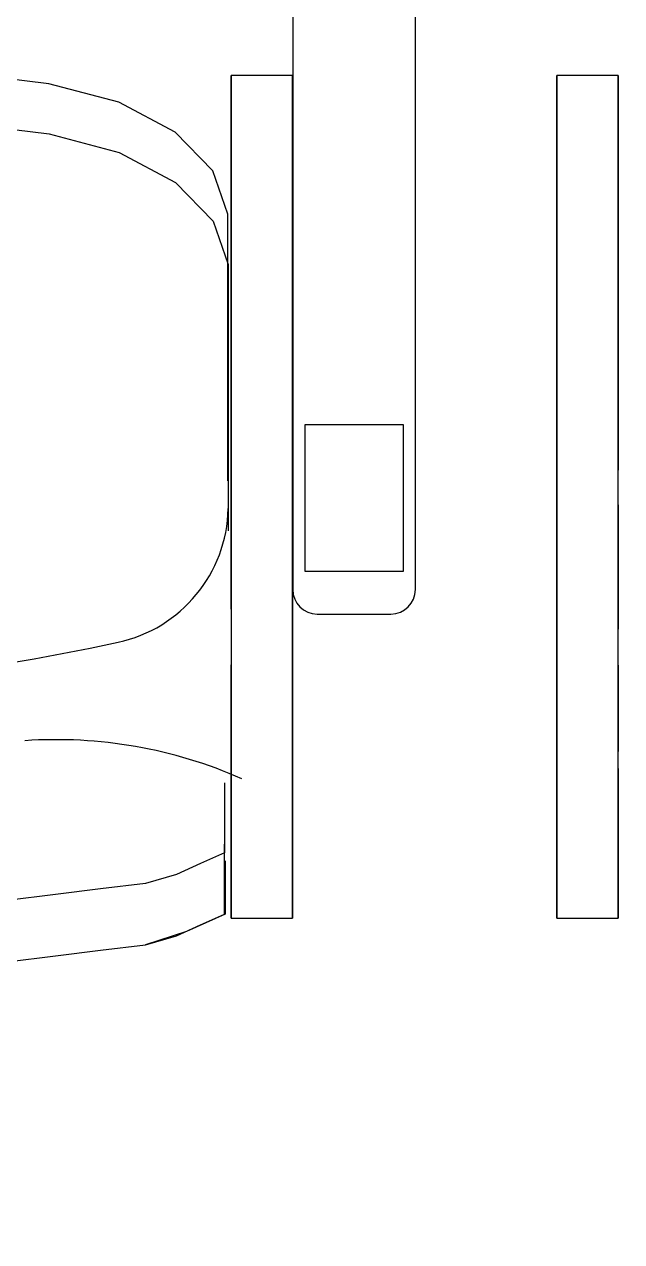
# Model space of a CAD drawing. Header units: millimetres. Extents: x 1210 to 64966, y 534 to 90439.
# Drawn here: x 11203 to 11685, y 45370 to 46353 of the extents above; entities that cross this region are included whole.
import ezdxf

# ---------------------------------------------------------------- set-up
doc = ezdxf.new("R2010")
doc.units = ezdxf.units.MM
doc.layers.add('ARREDI', color=8, linetype='Continuous')
doc.layers.add('RETINI', color=8, linetype='Continuous')

msp = doc.modelspace()

# ---------------------------------------------------------------- hatches: boundary and pattern name
at = {"layer": 'RETINI'}
h = msp.add_hatch(dxfattribs=at)
h.set_pattern_fill('ANSI31', color=256, scale=990, angle=270, style=0)
h.set_pattern_definition([(315, (-385059.34, 422084.75), (87.504464, 87.504464), [])])
h.paths.add_polyline_path([(19624.02, 32169.03, 1), (19624.02, 31670.07, 1)])
h.paths.add_polyline_path([(28336.02, 31670.07, 1), (28336.02, 32169.03, 1)])
h.paths.add_polyline_path([(18881.52, 15334.93), (18881.52, 13948.93), (20267.52, 13948.93), (20267.52, 15334.93)])
h.paths.add_polyline_path([(63481.02, 41322.43), (63481.02, 40431.43), (64372.02, 40431.43), (64372.02, 41322.43)])
h.paths.add_polyline_path([(63481.02, 32313.43), (63481.02, 31422.43), (64372.02, 31422.43), (64372.02, 32313.43)])
h.paths.add_polyline_path([(63481.02, 23700.43), (63481.02, 22809.43), (64372.02, 22809.43), (64372.02, 23700.43)])
h.paths.add_polyline_path([(63481.02, 15057.61), (63481.02, 14978.53), (63481.02, 14166.61), (64372.02, 14166.61), (64372.02, 15057.61)])
h.paths.add_polyline_path([(54967.02, 15057.61), (54967.02, 14166.61), (55858.02, 14166.61), (55858.02, 15057.61)])
h.paths.add_polyline_path([(42661.32, 15057.61), (42661.32, 14562.61), (42898.92, 14562.61), (42898.92, 14820.01), (45067.02, 14820.01), (45067.02, 15057.61)])
h.paths.add_polyline_path([(42661.32, 14562.61), (42661.32, 14067.61), (45067.02, 14067.61), (45067.02, 14166.61), (45067.02, 14562.61)])
h.paths.add_polyline_path([(45067.02, 15057.61), (45067.02, 14166.61), (45958.02, 14166.61), (45958.02, 15057.61)])
h.paths.add_polyline_path([(45958.02, 15097.33), (45958.02, 15057.61), (45958.02, 14166.61), (45958.02, 13513.33), (46453.02, 13513.33), (46453.02, 15097.33)])
h.paths.add_polyline_path([(30811.02, 2316.43), (30811.02, 534.43), (31405.02, 534.43), (31405.02, 2316.43)])
h.paths.add_polyline_path([(35315.52, 17156.53), (35315.52, 14948.83), (36454.02, 14948.83), (36454.02, 15186.43), (35553.12, 15186.43), (35553.12, 16879.33), (37206.42, 16879.33), (37206.42, 15186.43), (37444.02, 15186.43), (37444.02, 17156.53)])
h.paths.add_polyline_path([(36454.02, 15186.43), (36454.02, 14097.43), (37543.02, 14097.43), (37543.02, 15186.43)])
h.paths.add_polyline_path([(37543.02, 15107.11), (37543.02, 14820.01), (38215.7, 14820.01), (38215.7, 14562.61), (38453.3, 14562.61), (38453.3, 15107.11)])
h.paths.add_polyline_path([(37543.02, 14562.61), (37543.02, 14097.43), (37543.02, 14067.61), (38453.3, 14067.61), (38453.3, 14562.61)])
h.paths.add_polyline_path([(37048.02, 14097.43), (37048.02, 11325.43), (37543.02, 11325.43), (37543.02, 14097.43)])
h.paths.add_polyline_path([(36553.02, 14097.43), (36553.02, 11325.43), (36790.62, 11325.43), (36790.62, 14097.43)])
h.paths.add_polyline_path([(36553.02, 11325.43), (36553.02, 10731.43), (38335.02, 10731.43), (38335.02, 11325.43)])
h.paths.add_polyline_path([(36553.02, 6820.93), (36553.02, 6226.93), (38335.02, 6226.93), (38335.02, 6820.93)])
h.paths.add_polyline_path([(36454.02, 2316.43), (36454.02, 1227.43), (37543.02, 1227.43), (37543.02, 2316.43)])
h.paths.add_polyline_path([(36454.02, 1227.43), (36454.02, 534.43), (37147.02, 534.43), (37147.02, 1227.43)])
h.paths.add_polyline_path([(37543.02, 2316.43), (37543.02, 1722.43), (38335.02, 1722.43), (38335.02, 2316.43)])
h.paths.add_polyline_path([(36553.02, 23700.43), (36553.02, 22809.43), (37444.02, 22809.43), (37444.02, 23700.43)], flags=17)
h.paths.add_polyline_path([(35315.52, 25581.43), (35315.52, 20878.93), (37444.02, 20878.93), (37444.02, 22809.43), (37206.42, 22809.43), (37206.42, 21116.53), (35553.12, 21116.53), (35553.12, 23700.43), (35553.12, 25343.83), (37206.42, 25343.83), (37206.42, 23700.43), (37444.02, 23700.43), (37444.02, 25581.43)])
h.paths.add_polyline_path([(10417.02, 41421.43), (10417.02, 40431.43), (11407.02, 40431.43), (11407.02, 41421.43)])
h.paths.add_polyline_path([(10714.02, 41627.73), (10714.02, 41421.43), (11110.02, 41421.43), (11110.02, 41627.73)])
h.paths.add_polyline_path([(16802.52, 41422.04), (16802.52, 40431.43), (17000.52, 40431.43), (19030.02, 40431.43), (19030.02, 40703.03), (17763.98, 40703.03), (17763.98, 40626.63), (17000.52, 40626.63), (17000.52, 41260.23), (17763.98, 41260.23), (17763.98, 41183.83), (19030.02, 41183.83), (19030.02, 41422.04)])
h.paths.add_polyline_path([(13783.02, 41183.83), (13783.02, 40703.03), (14624.52, 40703.03), (14624.52, 41183.83)], flags=16)
h.paths.add_polyline_path([(2744.52, 40703.03), (2744.52, 40465.43), (4724.52, 40465.43), (4724.52, 40431.43), (4922.52, 40431.43), (4922.52, 41421.43), (2744.52, 41421.43), (2744.52, 41183.83), (3961.06, 41183.83), (3961.06, 41260.23), (4724.52, 41260.23), (4724.52, 40626.63), (3961.06, 40626.63), (3961.06, 40703.03)])
h.paths.add_polyline_path([(6902.52, 41422.04), (6902.52, 40431.43), (7100.52, 40431.43), (8140.02, 40431.43), (8140.02, 41422.04)])
h.paths.add_polyline_path([(7100.52, 41183.83), (7942.02, 41183.83), (7942.02, 40703.03), (7100.52, 40703.03)], flags=16)
h.paths.add_polyline_path([(7100.52, 41183.83), (7100.52, 40703.03), (7942.02, 40703.03), (7942.02, 41183.83)], flags=0)
h.paths.add_polyline_path([(13585.02, 41422.04), (13585.02, 40431.43), (13783.02, 40431.43), (14822.52, 40431.43), (14822.52, 41422.04)])
h.paths.add_polyline_path([(13783.02, 40703.03), (13783.02, 41183.83), (14624.52, 41183.83), (14624.52, 40703.03)], flags=0)
h.paths.add_polyline_path([(20168.52, 41421.44), (20168.52, 41248.19), (20555.84, 41248.19), (20555.84, 41421.44), (20506.34, 41421.44), (20506.34, 41392.88), (20481.59, 41392.88), (20481.59, 41421.44), (20432.09, 41421.44), (20432.09, 41392.88), (20407.34, 41392.88), (20407.34, 41421.44)])
h.paths.add_polyline_path([(20407.34, 43756.7), (20407.34, 43728.14), (20357.84, 43728.14), (20357.84, 41421.44), (20407.34, 41421.44), (20407.34, 41392.88), (20432.09, 41392.88), (20432.09, 41421.44), (20481.59, 41421.44), (20481.59, 41392.88), (20506.34, 41392.88), (20506.34, 41421.44), (20555.84, 41421.44), (20555.84, 43728.14), (20506.34, 43728.14), (20506.34, 43756.7), (20481.59, 43756.7), (20481.59, 43728.14), (20432.09, 43728.14), (20432.09, 43756.7)])
h.paths.add_polyline_path([(20432.09, 46208.09), (20432.09, 46236.65), (20407.34, 46236.65), (20407.34, 46208.09), (20357.84, 46208.09), (20357.84, 43901.39), (20407.34, 43901.39), (20407.34, 43872.83), (20432.09, 43872.83), (20432.09, 43901.39), (20481.59, 43901.39), (20481.59, 43872.83), (20506.34, 43872.83), (20506.34, 43901.39), (20555.84, 43901.39), (20555.84, 46208.09), (20506.34, 46208.09), (20506.34, 46236.65), (20481.59, 46236.65), (20481.59, 46208.09)])
h.paths.add_polyline_path([(20432.09, 43901.39), (20432.09, 43872.83), (20407.34, 43872.83), (20407.34, 43901.39), (20357.84, 43901.39), (20357.84, 43728.14), (20407.34, 43728.14), (20407.34, 43756.7), (20432.09, 43756.7), (20432.09, 43728.14), (20481.59, 43728.14), (20481.59, 43756.7), (20506.34, 43756.7), (20506.34, 43728.14), (20555.84, 43728.14), (20555.84, 43901.39), (20506.34, 43901.39), (20506.34, 43872.83), (20481.59, 43872.83), (20481.59, 43901.39)])
h.paths.add_polyline_path([(20357.84, 46381.34), (20357.84, 46208.09), (20407.34, 46208.09), (20407.34, 46236.65), (20432.09, 46236.65), (20432.09, 46208.09), (20481.59, 46208.09), (20481.59, 46236.65), (20506.34, 46236.65), (20506.34, 46208.09), (20555.84, 46208.09), (20555.84, 46381.34)])
h.paths.add_polyline_path([(20357.84, 46604.09), (20357.84, 46430.84), (20555.84, 46430.84), (20555.84, 46604.09)])
h.paths.add_polyline_path([(20357.84, 49192.94), (20357.84, 49019.69), (20555.84, 49019.69), (20555.84, 49192.94)])
h.paths.add_polyline_path([(19129.02, 41421.43), (19129.02, 40431.43), (20119.02, 40431.43), (20119.02, 41421.43)])
h.paths.add_polyline_path([(22304.12, 57162.43), (22304.12, 56658.26), (23426.84, 56658.26), (23426.84, 56816.66), (22462.52, 56816.66), (22462.52, 57162.43)])
h.paths.add_polyline_path([(20357.84, 57162.43), (20357.84, 49242.44), (24260.88, 49242.44), (24260.88, 49539.44), (23664.44, 49539.44), (23664.44, 51356.25), (23426.84, 51356.25), (23426.84, 49539.44), (20654.84, 49539.44), (20654.84, 51667.68), (20654.84, 53311.33), (20753.84, 53311.33), (20753.84, 53548.93), (20654.84, 53548.93), (20654.84, 57063.43), (20654.84, 57162.43)])
h.paths.add_polyline_path([(22495.02, 58053.43), (22495.02, 57162.43), (23386.02, 57162.43), (23386.02, 58053.43)])
h.paths.add_polyline_path([(23386.02, 58152.43), (23386.02, 58053.43), (23386.02, 57648.45), (23559.46, 57648.45), (23559.46, 57162.43), (24054.46, 57162.43), (24054.46, 58152.43)])
h.paths.add_polyline_path([(23426.84, 57162.43), (23426.84, 57112.93), (23426.84, 56816.66), (23426.84, 56658.26), (23426.84, 52754.9), (23664.44, 52754.9), (23664.44, 55709.62), (24054.46, 55709.62), (24054.46, 57162.43)])
h.paths.add_polyline_path([(22139.84, 53548.93), (22139.84, 53311.33), (23426.84, 53311.33), (23426.84, 53548.93)], flags=17)
h.paths.add_polyline_path([(12397.02, 58053.43), (12397.02, 57162.43), (13288.02, 57162.43), (13288.02, 58053.43)])
h.paths.add_polyline_path([(13288.02, 57400.03), (13288.02, 57162.43), (22495.02, 57162.43), (22495.02, 57400.03)])
h.paths.add_polyline_path([(13288.02, 58152.44), (13288.02, 58053.43), (13288.02, 57648.45), (22495.02, 57648.45), (22495.02, 58053.43), (22495.02, 58152.43)])
h.paths.add_polyline_path([(2596.02, 58152.43), (2596.02, 58053.43), (2596.02, 57648.45), (12397.02, 57648.45), (12397.02, 58053.43), (12397.02, 58152.44)])
h.paths.add_polyline_path([(1705.02, 57162.43), (1507.02, 57162.43), (1507.02, 55295.36), (2695.02, 55295.36), (2695.02, 57162.43), (12397.02, 57162.43), (12397.02, 57400.03), (2596.02, 57400.03), (2596.02, 57162.43), (2457.42, 57162.43), (2457.42, 55542.86), (2002.02, 55542.86), (2002.02, 57162.43)])
h.paths.add_polyline_path([(33493.92, 41708.53), (33493.92, 41421.43), (34087.92, 41421.43), (34087.92, 41708.53)], flags=17)
h.paths.add_polyline_path([(27742.02, 41708.53), (27742.02, 41421.43), (28092.45, 41421.43), (28092.45, 41627.73), (28488.45, 41627.73), (28488.45, 41421.43), (28831.02, 41421.43), (33493.92, 41421.43), (33493.92, 41708.53)], flags=17)
h.paths.add_polyline_path([(27841.02, 41421.43), (27841.02, 40431.43), (28831.02, 40431.43), (28831.02, 41421.43)], flags=17)
h.paths.add_polyline_path([(37910.04, 57063.43), (37910.04, 56063.53), (37206.42, 56063.53), (37206.42, 55092.89), (34375.02, 55092.89), (34375.02, 54855.29), (37444.02, 54855.29), (37444.02, 55825.93), (37493.52, 55825.93), (38147.64, 55825.93), (38147.64, 57063.43)])
h.paths.add_polyline_path([(36553.02, 50331.43), (36553.02, 49440.43), (37444.02, 49440.43), (37444.02, 50331.43)])
h.paths.add_polyline_path([(36553.02, 52736.69), (36553.02, 50331.43), (36681.72, 50331.43), (36681.72, 52736.69)], flags=17)
h.paths.add_polyline_path([(36040.87, 52974.29), (36040.87, 52736.69), (37206.42, 52736.69), (37206.42, 50331.43), (37444.02, 50331.43), (37444.02, 52974.29)])
h.paths.add_polyline_path([(36553.02, 46472.58), (36553.02, 44317.99), (36682.06, 44318.26), (36683.47, 46615.21)])
h.paths.add_polyline_path([(37315.32, 47306.15), (37315.32, 44317.99), (37493.52, 44317.99), (37493.52, 47501.01)])
h.paths.add_polyline_path([(37206.42, 47187.07), (37206.42, 44317.99), (37315.32, 44317.99), (37315.32, 47306.15)])
h.paths.add_polyline_path([(36553.02, 49440.43), (36553.02, 46472.58), (37444.02, 47446.88), (37444.02, 49440.43), (37206.42, 49440.43), (37206.42, 47480.46), (36681.72, 46906.71), (36681.72, 49440.43)])
h.paths.add_polyline_path([(36553.02, 44317.99), (36553.02, 41322.43), (36681.72, 41322.43), (36681.72, 43128.7), (36681.72, 43762.3), (36681.72, 44119.99), (37206.42, 44119.99), (37206.42, 43844.56), (37315.32, 43844.56), (37315.32, 44317.99), (37206.42, 44317.99)])
h.paths.add_polyline_path([(37315.32, 44317.99), (37315.32, 43844.56), (37343.51, 43844.56), (37343.51, 43046.43), (37206.42, 43046.43), (37206.42, 41322.43), (37444.02, 41322.43), (37444.02, 44317.99)])
h.paths.add_polyline_path([(36553.02, 41322.43), (36553.02, 41316.06), (36553.02, 40431.43), (36559.4, 40431.43), (37444.02, 40431.43), (37444.02, 41322.43)])
h.paths.add_polyline_path([(37206.42, 36562.42), (37206.42, 32313.43), (37315.32, 32313.43), (37315.32, 36562.42)], flags=16)
h.paths.add_polyline_path([(35553.12, 38194.03), (35553.12, 40431.43), (35266.02, 40431.43), (35266.02, 37956.43), (35424.42, 37956.43), (35424.42, 34194.43), (35315.52, 34194.43), (35315.52, 29343.43), (37444.02, 29343.43), (37444.02, 31422.43), (37206.42, 31422.43), (37206.42, 29581.03), (35553.12, 29581.03), (35553.12, 33956.83), (35662.02, 33956.83), (35662.02, 38194.03)])
h.paths.add_polyline_path([(36553.02, 32313.43), (36553.02, 31422.43), (37444.02, 31422.43), (37444.02, 32313.43)], flags=17)
h.paths.add_polyline_path([(37206.42, 40431.43), (37206.42, 37360.55), (37343.51, 37360.55), (37343.51, 36562.42), (37315.32, 36562.42), (37315.32, 32313.43), (37444.02, 32313.43), (37444.02, 40431.43)], flags=16)
h.paths.add_polyline_path([(28092.45, 53804.12), (28092.45, 53311.33), (30424.92, 53311.33), (30424.92, 53053.68), (30662.52, 53053.68), (30662.52, 53311.33), (34087.92, 53311.33), (34087.92, 53548.93), (30761.52, 53548.93), (30761.52, 53804.12), (30523.92, 53804.12), (30523.92, 53548.93), (28330.05, 53548.93), (28330.05, 53804.12)], flags=17)
h.paths.add_polyline_path([(30523.92, 57112.93), (30523.92, 55190.12), (30761.52, 55190.12), (30761.52, 57112.93)], flags=17)
h.paths.add_polyline_path([(27667.96, 57112.93), (27667.96, 55680.58), (28092.45, 55680.58), (28092.45, 55190.12), (28330.05, 55190.12), (28330.05, 56857.14), (28092.45, 56857.14), (28092.45, 57112.93)], flags=17)
h.paths.add_polyline_path([(28120.18, 57112.93), (28092.45, 57112.93), (28092.45, 56857.14), (28488.45, 56857.14), (28488.45, 57112.93)], flags=17)
h.paths.add_polyline_path([(27667.96, 58399.93), (27667.96, 58201.93), (33484.02, 58201.93), (38405.04, 58201.93), (38405.04, 58399.93)])
h.paths.add_polyline_path([(33484.02, 58152.43), (33484.02, 58053.43), (33484.02, 57657.43), (37910.04, 57657.43), (37910.04, 57063.43), (38147.64, 57063.43), (38197.14, 57063.43), (38405.04, 57063.43), (38405.04, 58152.43)])
h.paths.add_polyline_path([(33484.02, 57400.03), (33484.02, 57162.43), (34087.92, 57162.43), (34087.92, 57112.93), (34087.92, 55825.93), (34087.92, 49539.44), (30662.52, 49539.44), (30662.52, 51667.68), (30424.92, 51667.68), (30424.92, 49539.44), (28330.05, 49539.44), (28092.45, 49539.44), (27428.88, 49539.44), (27428.88, 49242.44), (34087.92, 49242.44), (34087.92, 40431.43), (36553.02, 40431.43), (36553.02, 40718.53), (34375.02, 40718.53), (34375.02, 52742.49), (34654.87, 52742.49), (34654.87, 52974.29), (34375.02, 52974.29), (34375.02, 57400.03)])
h.paths.add_polyline_path([(27667.96, 58152.43), (27667.96, 57162.43), (28162.96, 57162.43), (28162.96, 57657.43), (32593.02, 57657.43), (32593.02, 58053.43), (32593.02, 58152.43)])
h.paths.add_polyline_path([(28162.96, 57400.03), (28162.96, 57162.43), (32593.02, 57162.43), (32593.02, 57400.03)], flags=17)
h.paths.add_polyline_path([(32593.02, 58053.43), (32593.02, 57162.43), (33484.02, 57162.43), (33484.02, 58053.43)])
h.paths.add_polyline_path([(32818.39, 64323.63), (32818.39, 63927.63), (33214.39, 63927.63), (33214.39, 64323.63)], flags=16)
h.paths.add_polyline_path([(43015.39, 64323.63), (43015.39, 63927.63), (43411.39, 63927.63), (43411.39, 64323.63)], flags=16)
h.paths.add_polyline_path([(22736.65, 64323.63), (22736.65, 63927.63), (23132.65, 63927.63), (23132.65, 64323.63)])
h.paths.add_polyline_path([(22736.65, 64370.47), (22736.65, 64323.63), (23132.65, 64323.63), (23132.65, 63927.63), (22736.65, 63927.63), (22736.65, 63875.47), (63530.52, 63875.47), (63530.52, 64370.47)])
h.paths.add_polyline_path([(32818.39, 64323.63), (33214.39, 64323.63), (33214.39, 63927.63), (32818.39, 63927.63)], flags=0)
h.paths.add_polyline_path([(43015.39, 64323.63), (43411.39, 64323.63), (43411.39, 63927.63), (43015.39, 63927.63)], flags=0)
h.paths.add_polyline_path([(54148.18, 64323.63), (54544.18, 64323.63), (54544.18, 63927.63), (54148.18, 63927.63)], flags=16)
h.paths.add_polyline_path([(54193.65, 64266.78), (54193.65, 64286.58), (54510.45, 64286.58), (54510.45, 64266.78), (54387.69, 64266.78, 0.414214), (54357.99, 64237.08), (54357.99, 64019.28, 0.414214), (54387.69, 63989.58), (54510.45, 63989.58), (54510.45, 63969.78), (54193.65, 63969.78), (54193.65, 63989.58), (54316.41, 63989.58, 0.414214), (54346.11, 64019.28), (54346.11, 64237.08, 0.414214), (54316.41, 64266.78)], flags=0)
h.paths.add_polyline_path([(54274.02, 58152.43), (54274.02, 58053.43), (54274.02, 57657.43), (63481.02, 57657.43), (63481.02, 58053.43), (63481.02, 58152.43)])
h.paths.add_polyline_path([(54274.02, 57400.03), (54274.02, 57162.43), (63481.02, 57162.43), (63481.02, 57400.03)])
h.paths.add_polyline_path([(53383.02, 58053.43), (53383.02, 57162.43), (54274.02, 57162.43), (54274.02, 58053.43)])
h.paths.add_polyline_path([(43285.02, 58053.43), (43285.02, 57162.43), (44176.02, 57162.43), (44176.02, 58053.43)])
h.paths.add_polyline_path([(44176.02, 58152.43), (44176.02, 58053.43), (44176.02, 57657.43), (53383.02, 57657.43), (53383.02, 58053.43), (53383.02, 58152.43)])
h.paths.add_polyline_path([(44176.02, 57400.03), (44176.02, 57162.43), (53383.02, 57162.43), (53383.02, 57400.03)])
h.paths.add_polyline_path([(41532.01, 58152.43), (41532.01, 57112.93), (42027.01, 57112.93), (42027.01, 57301.03), (42027.01, 57657.43), (43285.02, 57657.43), (43285.02, 58053.43), (43285.02, 58152.43)])
h.paths.add_polyline_path([(42027.01, 57400.03), (42027.01, 57162.43), (43285.02, 57162.43), (43285.02, 57400.03)])
h.paths.add_polyline_path([(41789.41, 57112.93), (41789.41, 55825.93), (63431.52, 55825.93), (63431.52, 56063.53), (42027.01, 56063.53), (42027.01, 57112.93)])
h.paths.add_polyline_path([(63382.02, 49318.17), (63382.02, 48922.17), (64966.02, 48922.17), (64966.02, 48922.38), (64966.02, 49318.17)])
h.paths.add_polyline_path([(63481.02, 50331.43), (63481.02, 49440.43), (64372.02, 49440.43), (64372.02, 50331.43)])
h.paths.add_polyline_path([(63481.02, 58053.43), (63481.02, 57162.43), (64372.02, 57162.43), (64372.02, 58053.43)])
h.paths.add_polyline_path([(63481.02, 57162.43), (63481.02, 50331.43), (63718.62, 50331.43), (63718.62, 57162.43)])
h.paths.add_polyline_path([(63976.02, 57162.43), (63976.02, 50331.43), (64372.02, 50331.43), (64471.02, 50331.43), (64471.02, 57162.43), (64372.02, 57162.43)])
h.paths.add_polyline_path([(63580.02, 64313.38), (63580.02, 63521.38), (64372.02, 63521.38), (64372.02, 64313.38)])
h.paths.add_polyline_path([(63580.02, 63521.38), (63580.02, 58795.93), (63817.62, 58795.93), (63817.62, 63521.38)])
h.paths.add_polyline_path([(63976.02, 63521.38), (63976.02, 58795.93), (64471.02, 58795.93), (64471.02, 63521.38), (64372.02, 63521.38)])
h.paths.add_polyline_path([(63530.52, 58795.93), (63530.52, 58399.93), (64520.52, 58399.93), (64520.52, 58795.93)])
h.paths.add_polyline_path([(63580.02, 90389.62), (63580.02, 89597.62), (64372.02, 89597.62), (64372.02, 90389.62)])
h.paths.add_polyline_path([(63580.02, 89597.62), (63580.02, 81624.73), (63817.62, 81624.73), (63817.62, 89597.62)])
h.paths.add_polyline_path([(63976.02, 89597.62), (63976.02, 81624.73), (64372.02, 81624.73), (64471.02, 81624.73), (64471.02, 89597.62), (64372.02, 89597.62)])
h.paths.add_polyline_path([(63580.02, 81624.73), (63580.02, 80832.73), (64372.02, 80832.73), (64372.02, 81624.73)])
h.paths.add_polyline_path([(63580.02, 80832.73), (63580.02, 64313.38), (63817.62, 64313.38), (63817.62, 80832.73)])
h.paths.add_polyline_path([(63976.02, 80832.73), (63976.02, 64313.38), (64372.02, 64313.38), (64471.02, 64313.38), (64471.02, 80832.73), (64372.02, 80832.73)])
h.paths.add_polyline_path([(53267.52, 90389.62), (53267.52, 90092.62), (53267.52, 89597.62), (54059.52, 89597.62), (54059.52, 90389.62)])
h.paths.add_polyline_path([(32642.52, 81624.73), (32642.52, 80832.73), (33434.52, 80832.73), (33434.52, 81624.73)])
h.paths.add_polyline_path([(42955.02, 81624.73), (42955.02, 80832.73), (43747.02, 80832.73), (43747.02, 81624.73)])
h.paths.add_polyline_path([(42955.02, 90389.62), (42955.02, 89597.62), (43747.02, 89597.62), (43747.02, 90389.62)])
h.paths.add_polyline_path([(22330.02, 73704.7), (22330.02, 72912.7), (23122.02, 72912.7), (23122.02, 73704.7)])
h.paths.add_polyline_path([(22627.02, 81624.73), (22627.02, 81479.59), (22330.02, 81479.59), (22330.02, 80832.73), (23122.02, 80832.73), (23122.02, 80938.55), (23122.02, 81624.73)])
h.paths.add_polyline_path([(22330.02, 81624.73), (22330.02, 81479.59), (22627.02, 81479.59), (22627.02, 81624.73)])
h.paths.add_polyline_path([(12017.52, 73704.7), (12017.52, 72912.7), (12809.52, 72912.7), (12809.52, 73704.7)])
h.paths.add_polyline_path([(2259.42, 72859.83), (2259.42, 59340.43), (2497.02, 59340.43), (2497.02, 72859.83)])
h.paths.add_polyline_path([(1705.02, 73651.83), (1705.02, 72859.83), (2497.02, 72859.83), (2497.02, 73651.83)])
h.paths.add_polyline_path([(1705.02, 58053.43), (1705.02, 57162.43), (2596.02, 57162.43), (2596.02, 58053.43)])
h.paths.add_polyline_path([(1705.02, 59340.43), (1705.02, 58548.43), (2497.02, 58548.43), (2497.02, 59340.43)])
h.paths.add_polyline_path([(1705.02, 72859.83), (1606.02, 72859.83), (1606.02, 59340.43), (1705.02, 59340.43), (2101.02, 59340.43), (2101.02, 72859.83)])
h.paths.add_polyline_path([(1507.02, 46642.76), (1507.02, 45434.96), (2695.02, 45434.96), (2695.02, 46642.76)])
h.paths.add_polyline_path([(2002.02, 46395.26), (2457.42, 46395.26), (2457.42, 45682.46), (2002.02, 45682.46)], flags=0)
h.paths.add_polyline_path([(2002.02, 46395.26), (2002.02, 45682.46), (2457.42, 45682.46), (2457.42, 46395.26)], flags=16)
h.paths.add_polyline_path([(1507.02, 49929.56), (1507.02, 48721.76), (2695.02, 48721.76), (2695.02, 49929.56)])
h.paths.add_polyline_path([(2002.02, 49682.06), (2457.42, 49682.06), (2457.42, 48969.26), (2002.02, 48969.26)], flags=16)
h.paths.add_polyline_path([(2002.02, 49682.06), (2002.02, 48969.26), (2457.42, 48969.26), (2457.42, 49682.06)], flags=16)
h.paths.add_polyline_path([(1507.02, 53216.36), (1507.02, 52008.56), (2695.02, 52008.56), (2695.02, 53216.36)])
h.paths.add_polyline_path([(2002.02, 52968.86), (2457.42, 52968.86), (2457.42, 52256.06), (2002.02, 52256.06)], flags=0)
h.paths.add_polyline_path([(2002.02, 52968.86), (2002.02, 52256.06), (2457.42, 52256.06), (2457.42, 52968.86)], flags=16)
h.paths.add_polyline_path([(1606.02, 41421.43), (1606.02, 40332.43), (2695.02, 40332.43), (2695.02, 41421.43)])
h.paths.add_polyline_path([(1507.02, 43355.96), (1507.02, 41421.43), (1606.02, 41421.43), (1606.02, 41421.43), (2002.02, 41421.43), (2002.02, 43108.46), (2457.42, 43108.46), (2457.42, 41421.43), (2695.02, 41421.43), (2695.02, 43355.96)])
h.paths.add_polyline_path([(2457.42, 40332.43), (2457.42, 36309.09), (2516.82, 36309.09), (2516.82, 40332.43)], flags=16)
h.paths.add_polyline_path([(1883.22, 40332.43), (1883.22, 36309.09), (2002.02, 36309.09), (2002.02, 40332.43)], flags=17)
h.paths.add_polyline_path([(2516.82, 40332.43), (2516.82, 36309.09), (2564.55, 36309.09), (2564.55, 35455.68), (2457.42, 35455.68), (2457.42, 32412.34), (2695.02, 32412.34), (2695.02, 40332.43)])
h.paths.add_polyline_path([(1606.02, 32412.34), (1606.02, 31323.34), (2695.02, 31323.34), (2695.02, 32412.34)])
h.paths.add_polyline_path([(1606.02, 40332.43), (1507.02, 40332.43), (1507.02, 32412.34), (1606.02, 32412.34), (2002.02, 32412.34), (2002.02, 35455.68), (1835.5, 35455.68), (1835.5, 36309.09), (1883.22, 36309.09), (1883.22, 40332.43)])
h.paths.add_polyline_path([(1606.02, 31323.34), (1507.02, 31323.34), (1507.02, 23799.43), (1606.02, 23799.43), (1883.22, 23799.43), (1883.22, 27426.6), (1835.5, 27426.6), (1835.5, 28280.01), (2002.02, 28280.01), (2002.02, 31323.34)])
h.paths.add_polyline_path([(1883.22, 27426.6), (1883.22, 23799.43), (2002.02, 23799.43), (2002.02, 27426.6)])
h.paths.add_polyline_path([(2457.42, 27426.6), (2457.42, 23799.43), (2516.82, 23799.43), (2516.82, 27426.6)])
h.paths.add_polyline_path([(2457.42, 31323.34), (2457.42, 28280.01), (2564.55, 28280.01), (2564.55, 27426.6), (2516.82, 27426.6), (2516.82, 23799.43), (2695.02, 23799.43), (2695.02, 31323.34)])
h.paths.add_polyline_path([(1606.02, 22710.43), (1507.02, 22710.43), (1507.02, 15186.43), (1606.02, 15186.43), (2002.02, 15186.43), (2002.02, 22710.43)])
h.paths.add_polyline_path([(2457.42, 22710.43), (2457.42, 15186.43), (2695.02, 15186.43), (2695.02, 22710.43)])
h.paths.add_polyline_path([(1606.02, 15186.43), (1606.02, 14097.43), (2002.02, 14097.43), (2695.02, 14097.43), (2695.02, 15186.43)])
h.paths.add_polyline_path([(1606.02, 23799.43), (1606.02, 22710.43), (2695.02, 22710.43), (2695.02, 23799.43)])
h.paths.add_polyline_path([(1210.02, 5979.43), (1210.02, 5385.43), (2794.02, 5385.43), (2794.02, 5979.43)])
h.paths.add_polyline_path([(1210.02, 10719.67), (1210.02, 5979.43), (2794.02, 5979.43), (2794.02, 9467.06), (2695.02, 9490.06), (2794.02, 9490.06), (2794.02, 10719.67)])
h.paths.add_polyline_path([(1606.02, 11313.67), (1210.02, 11313.67), (1210.02, 10731.94), (1210.02, 10719.67), (2794.02, 10719.67), (2794.02, 11313.67)])
h.paths.add_polyline_path([(1507.02, 14097.43), (1507.02, 11313.67), (1606.02, 11313.67), (2002.02, 11313.67), (2002.02, 14097.43)])
h.paths.add_polyline_path([(2457.42, 14097.43), (2457.42, 11313.67), (2695.02, 11313.67), (2695.02, 14097.43)])
h.paths.add_polyline_path([(1606.02, 2316.43), (1606.02, 1227.43), (2695.02, 1227.43), (2695.02, 2316.43)])
h.paths.add_polyline_path([(1507.02, 5385.43), (1507.02, 2316.43), (1606.02, 2316.43), (2002.02, 2316.43), (2002.02, 5385.43)])
h.paths.add_polyline_path([(2457.42, 5385.43), (2457.42, 2316.43), (2695.02, 2316.43), (2695.02, 5385.43)])
h.paths.add_polyline_path([(2695.02, 1623.43), (2695.02, 1227.43), (2695.02, 1128.43), (7843.02, 1128.43), (7843.02, 1623.43)])
h.paths.add_polyline_path([(2695.02, 2316.43), (2695.02, 2078.83), (7843.02, 2078.83), (7843.02, 2316.43)])
h.paths.add_polyline_path([(25663.02, 534.43), (25663.02, 2316.43), (25069.02, 2316.43), (25069.02, 534.43), (25118.52, 534.43)])
h.paths.add_polyline_path([(19921.02, 534.43), (19921.02, 2316.43), (19327.02, 2316.43), (19327.02, 534.43), (19376.52, 534.43)])
h.paths.add_polyline_path([(14179.02, 534.43), (14179.02, 2316.43), (13585.02, 2316.43), (13585.02, 534.43), (13634.52, 534.43)])
h.paths.add_polyline_path([(8437.02, 534.43), (8437.02, 2316.43), (7843.02, 2316.43), (7843.02, 534.43)])
h.paths.add_polyline_path([(2457.42, 15195.42), (2002.02, 15195.42), (2002.02, 15186.43), (2457.42, 15186.43)])

# ---------------------------------------------------------------- linework, layer by layer
at = {"layer": 'ARREDI'}
for p, q in [((11419.77, 46430.83, -1423.89), (11419.77, 45896.23, -1423.89)), ((11518.77, 45896.23, -1423.89), (11518.77, 46430.83, -1423.89)), ((11439.57, 45876.43, -1423.89), (11498.97, 45876.43, -1423.89)), ((11365.16, 45677.25, -182), (11365.19, 45655.69, -88.51)), ((11365.19, 45655.69, -88.51), (11365.22, 45634.12, 4.98)), ((11365.22, 45634.12, 4.98), (11333.84, 45619.96, 60.79)), ((11333.84, 45619.96, 60.79), (11300.72, 45609.37, 102.79))]:
    msp.add_line(p, q, dxfattribs=at)
for points in [[(11370.14, 45630.77), (11419.64, 45630.77), (11419.64, 46311.25), (11370.14, 46311.25)], [(11633.09, 45630.77), (11682.59, 45630.77), (11682.59, 46311.25), (11633.09, 46311.25)]]:
    msp.add_lwpolyline(points, close=True, dxfattribs=at)
at = {"layer": 'ARREDI', "elevation": -1423.89}
msp.add_lwpolyline([(11508.87, 46029.65), (11508.87, 45910.85), (11429.67, 45910.85), (11429.67, 46029.65)], close=True, dxfattribs=at)
at = {"layer": 'ARREDI'}
for centre, radius, start, end in [((11254.71, 45964.06, -450.17), 113, 282.2247, 358.75359), ((11439.57, 45896.23, -1423.89), 19.8, 180, 270), ((11498.97, 45896.23, -1423.89), 19.8, 270, 0), ((10914.29, 47534.39, -450.17), 1719.8, 257.76902, 282.23098), ((11228.72, 45403.03, -244.91), 371.98, 66.21828, 93.92238)]:
    msp.add_arc(centre, radius, start, end, dxfattribs=at)
for points, invisible_edges in [([(11162.18, 46271.74, -9.22), (11223.09, 46264.15, -20.02), (11222.8, 46304.64, -48.49), (11161.89, 46312.23, -37.7)], 10), ([(11223.09, 46264.15, -20.02), (11279.5, 46249.25, -41.21), (11279.21, 46289.73, -69.69), (11222.8, 46304.64, -48.49)], 10), ([(11370.14, 46311.25, -517.4), (11370.14, 46310.78, -522.26), (11370.14, 46309.36, -526.93)], 12), ([(11370.14, 46309.36, -507.87), (11370.14, 46310.78, -512.54), (11370.14, 46311.25, -517.4)], 12), ([(11370.14, 46309.36, -526.93), (11370.14, 46307.06, -531.24), (11370.14, 46303.96, -535.01)], 12), ([(11370.14, 46303.96, -499.79), (11370.14, 46307.06, -503.56), (11370.14, 46309.36, -507.87)], 12), ([(11370.14, 46303.96, -535.01), (11370.14, 46300.18, -538.11), (11370.14, 46295.88, -540.41)], 12), ([(11370.14, 45880.3, -491.44), (11370.14, 46300.18, -496.69), (11370.14, 46303.96, -499.79)], 13), ([(11419.64, 46311.25, -517.4), (11419.64, 46310.78, -512.54), (11419.64, 46309.36, -507.87)], 12), ([(11419.64, 46152.72, -543.55), (11419.64, 46310.78, -522.26), (11419.64, 46311.25, -517.4)], 13), ([(11419.64, 46152.72, -543.55), (11419.64, 46309.36, -526.93), (11419.64, 46310.78, -522.26)], 13), ([(11419.64, 46309.36, -507.87), (11419.64, 46307.06, -503.56), (11419.64, 46303.96, -499.79)], 12), ([(11419.64, 46152.72, -543.55), (11419.64, 46160.45, -542.79), (11419.64, 46309.36, -526.93)], 14), ([(11419.64, 46160.45, -542.79), (11419.64, 46307.06, -531.24), (11419.64, 46309.36, -526.93)], 13), ([(11419.64, 46160.45, -542.79), (11419.64, 46303.96, -535.01), (11419.64, 46307.06, -531.24)], 13), ([(11419.64, 46303.96, -499.79), (11419.64, 46300.18, -496.69), (11419.64, 46295.88, -494.39)], 12), ([(11419.64, 46160.45, -542.79), (11419.64, 46300.18, -538.11), (11419.64, 46303.96, -535.01)], 13), ([(11682.59, 46311.25, -517.4), (11682.59, 46310.78, -522.26), (11682.59, 46309.36, -526.93)], 12), ([(11682.59, 46309.36, -507.87), (11682.59, 46310.78, -512.54), (11682.59, 46311.25, -517.4)], 12), ([(11682.59, 46309.36, -526.93), (11682.59, 46307.06, -531.24), (11682.59, 46303.96, -535.01)], 12), ([(11682.59, 46303.96, -499.79), (11682.59, 46307.06, -503.56), (11682.59, 46309.36, -507.87)], 12), ([(11682.59, 46303.96, -535.01), (11682.59, 46300.18, -538.11), (11682.59, 46295.88, -540.41)], 12), ([(11682.59, 45880.3, -491.44), (11682.59, 46300.18, -496.69), (11682.59, 46303.96, -499.79)], 13), ([(11370.14, 45880.3, -491.44), (11370.14, 46295.88, -494.39), (11370.14, 46300.18, -496.69)], 13), ([(11370.14, 46295.88, -540.41), (11370.14, 46291.2, -541.83), (11370.14, 46286.44, -542.31)], 12), ([(11370.14, 45880.3, -491.44), (11370.14, 46280.07, -493.29), (11370.14, 46295.88, -494.39)], 14), ([(11370.14, 46280.07, -493.29), (11370.14, 46291.2, -492.97), (11370.14, 46295.88, -494.39)], 13), ([(11419.64, 46160.45, -542.79), (11419.64, 46295.88, -540.41), (11419.64, 46300.18, -538.11)], 13), ([(11419.64, 46145.29, -545.81), (11419.64, 46152.72, -543.55), (11419.64, 46295.88, -494.39)], 14), ([(11419.64, 46295.88, -494.39), (11419.64, 46291.2, -492.97), (11419.64, 46286.34, -492.49)], 12), ([(11419.64, 46160.45, -542.79), (11419.64, 46291.2, -541.83), (11419.64, 46295.88, -540.41)], 13), ([(11682.59, 45880.3, -491.44), (11682.59, 46295.88, -494.39), (11682.59, 46300.18, -496.69)], 13), ([(11682.59, 46295.88, -540.41), (11682.59, 46291.2, -541.83), (11682.59, 46286.44, -542.31)], 12), ([(11682.59, 45880.3, -491.44), (11682.59, 46280.07, -493.29), (11682.59, 46295.88, -494.39)], 14), ([(11682.59, 46280.07, -493.29), (11682.59, 46291.2, -492.97), (11682.59, 46295.88, -494.39)], 13), ([(11279.5, 46249.25, -41.21), (11325.12, 46225.02, -75.65), (11324.83, 46265.51, -104.12), (11279.21, 46289.73, -69.69)], 10), ([(11370.14, 46280.07, -493.29), (11370.14, 46286.34, -492.49), (11370.14, 46291.2, -492.97)], 13), ([(11370.14, 45880.3, -491.44), (11370.14, 46286.44, -542.31), (11370.14, 46160.45, -542.79)], 13), ([(11370.14, 46280.07, -493.29), (11370.14, 46281.48, -492.97), (11370.14, 46286.34, -492.49)], 12), ([(11419.64, 46160.45, -542.79), (11419.64, 46286.44, -542.31), (11419.64, 46291.2, -541.83)], 12), ([(11419.64, 46286.34, -492.49), (11419.64, 46281.48, -492.97), (11419.64, 46280.07, -493.29)], 12), ([(11682.59, 46280.07, -493.29), (11682.59, 46286.34, -492.49), (11682.59, 46291.2, -492.97)], 13), ([(11682.59, 45880.3, -491.44), (11682.59, 46286.44, -542.31), (11682.59, 46160.45, -542.79)], 13), ([(11682.59, 46280.07, -493.29), (11682.59, 46281.48, -492.97), (11682.59, 46286.34, -492.49)], 12), ([(11419.64, 46145.29, -545.81), (11419.64, 46280.07, -493.29), (11419.64, 45880.3, -491.44)], 13), ([(11325.12, 46225.02, -75.65), (11355.46, 46193.87, -119.95), (11355.17, 46234.35, -148.42), (11324.83, 46265.51, -104.12)], 10), ([(11355.46, 46193.87, -119.95), (11367.54, 46158.83, -169.75), (11367.25, 46199.32, -198.23), (11355.17, 46234.35, -148.42)], 10), ([(11367.54, 46158.83, -169.75), (11367.68, 46122.97, -220.74), (11367.39, 46163.46, -249.21), (11367.25, 46199.32, -198.23)], 10), ([(11367.68, 46122.97, -220.74), (11367.68, 46087.11, -271.72), (11367.39, 46127.6, -300.2), (11367.39, 46163.46, -249.21)], 10), ([(11370.14, 45880.3, -491.44), (11370.14, 46160.45, -542.79), (11370.14, 46152.72, -543.55)], 13), ([(11682.59, 45880.3, -491.44), (11682.59, 46160.45, -542.79), (11682.59, 46152.72, -543.55)], 13), ([(11370.14, 45992.66, -554.39), (11370.14, 45986.66, -549.47), (11370.14, 46152.72, -543.55)], 14), ([(11370.14, 46152.72, -543.55), (11370.14, 45997.59, -560.39), (11370.14, 45992.66, -554.39)], 13), ([(11370.14, 46152.72, -543.55), (11370.14, 46145.29, -545.81), (11370.14, 45997.59, -560.39)], 14), ([(11682.59, 46152.72, -543.55), (11682.59, 45997.59, -560.39), (11682.59, 45992.66, -554.39)], 13), ([(11682.59, 46152.72, -543.55), (11682.59, 46145.29, -545.81), (11682.59, 45997.59, -560.39)], 14), ([(11370.14, 46145.29, -545.81), (11370.14, 46001.25, -567.24), (11370.14, 45997.59, -560.39)], 13), ([(11370.14, 46145.29, -545.81), (11370.14, 46138.45, -549.47), (11370.14, 46001.25, -567.24)], 14), ([(11370.14, 46138.45, -549.47), (11370.14, 46003.5, -574.67), (11370.14, 46001.25, -567.24)], 13), ([(11370.14, 46138.45, -549.47), (11370.14, 46132.45, -554.39), (11370.14, 46003.5, -574.67)], 14), ([(11419.64, 46138.45, -549.47), (11419.64, 46145.29, -545.81), (11419.64, 45880.3, -491.44)], 14), ([(11419.64, 46132.45, -554.39), (11419.64, 46138.45, -549.47), (11419.64, 45880.3, -491.44)], 14), ([(11682.59, 46145.29, -545.81), (11682.59, 46001.25, -567.24), (11682.59, 45997.59, -560.39)], 13), ([(11682.59, 46145.29, -545.81), (11682.59, 46138.45, -549.47), (11682.59, 46001.25, -567.24)], 14), ([(11682.59, 46138.45, -549.47), (11682.59, 46003.5, -574.67), (11682.59, 46001.25, -567.24)], 13), ([(11682.59, 46138.45, -549.47), (11682.59, 46132.45, -554.39), (11682.59, 46003.5, -574.67)], 14), ([(11367.68, 46087.11, -271.72), (11367.68, 46051.25, -322.71), (11367.39, 46091.74, -351.19), (11367.39, 46127.6, -300.2)], 10), ([(11370.14, 46132.45, -554.39), (11370.14, 46127.52, -560.39), (11370.14, 46021.54, -653.02)], 14), ([(11370.14, 46127.52, -560.39), (11370.14, 46123.86, -567.24), (11370.14, 46021.54, -653.02)], 14), ([(11419.64, 46127.52, -560.39), (11419.64, 46132.45, -554.39), (11419.64, 45880.3, -491.44)], 14), ([(11419.64, 46123.86, -567.24), (11419.64, 46127.52, -560.39), (11419.64, 45880.3, -491.44)], 14), ([(11682.59, 46132.45, -554.39), (11682.59, 46127.52, -560.39), (11682.59, 46021.54, -653.02)], 14), ([(11682.59, 46127.52, -560.39), (11682.59, 46123.86, -567.24), (11682.59, 46021.54, -653.02)], 14), ([(11370.14, 46123.86, -567.24), (11370.14, 46121.61, -574.67), (11370.14, 46021.54, -653.02)], 14), ([(11370.14, 46121.61, -574.67), (11370.14, 46103.35, -653.02), (11370.14, 46021.54, -653.02)], 13), ([(11370.14, 46121.61, -574.67), (11370.14, 46103.35, -732.4), (11370.14, 46103.35, -653.02)], 13), ([(11370.14, 46121.61, -574.67), (11370.14, 46120.85, -582.39), (11370.14, 46103.35, -732.4)], 14), ([(11370.14, 46120.85, -582.39), (11370.14, 46120.85, -731.72), (11370.14, 46103.35, -732.4)], 12), ([(11419.64, 45972.39, -543.55), (11419.64, 46121.61, -574.67), (11419.64, 46123.86, -567.24)], 13), ([(11419.64, 45972.39, -543.55), (11419.64, 45979.82, -545.81), (11419.64, 46121.61, -574.67)], 14), ([(11419.64, 45979.82, -545.81), (11419.64, 45986.66, -549.47), (11419.64, 46121.61, -574.67)], 14), ([(11419.64, 45986.66, -549.47), (11419.64, 46120.85, -582.39), (11419.64, 46121.61, -574.67)], 13), ([(11419.64, 45986.66, -549.47), (11419.64, 45992.66, -554.39), (11419.64, 46120.85, -582.39)], 14), ([(11419.64, 46103.35, -653.02), (11419.64, 46120.85, -731.72), (11419.64, 46120.85, -582.39)], 13), ([(11419.64, 46103.35, -653.02), (11419.64, 46103.35, -732.4), (11419.64, 46120.85, -731.72)], 12), ([(11682.59, 46123.86, -567.24), (11682.59, 46121.61, -574.67), (11682.59, 46021.54, -653.02)], 14), ([(11682.59, 46121.61, -574.67), (11682.59, 46103.35, -653.02), (11682.59, 46021.54, -653.02)], 13), ([(11682.59, 46121.61, -574.67), (11682.59, 46103.35, -732.4), (11682.59, 46103.35, -653.02)], 13), ([(11682.59, 46121.61, -574.67), (11682.59, 46120.85, -582.39), (11682.59, 46103.35, -732.4)], 14), ([(11682.59, 46120.85, -582.39), (11682.59, 46120.85, -731.72), (11682.59, 46103.35, -732.4)], 12), ([(11419.64, 45992.66, -554.39), (11419.64, 45997.59, -560.39), (11419.64, 46103.35, -653.02)], 14), ([(11419.64, 45997.59, -560.39), (11419.64, 46001.25, -567.24), (11419.64, 46103.35, -653.02)], 14), ([(11419.64, 46001.25, -567.24), (11419.64, 46003.5, -574.67), (11419.64, 46103.35, -653.02)], 14), ([(11419.64, 46003.5, -574.67), (11419.64, 46021.54, -653.02), (11419.64, 46103.35, -653.02)], 13), ([(11367.68, 46051.25, -322.71), (11367.68, 46015.39, -373.69), (11367.39, 46055.88, -402.17), (11367.39, 46091.74, -351.19)], 10), ([(11367.68, 46015.39, -373.69), (11367.68, 45979.53, -424.68), (11367.39, 46020.02, -453.16), (11367.39, 46055.88, -402.17)], 10), ([(11367.68, 45979.53, -424.68), (11367.68, 45943.67, -475.67), (11367.39, 45984.16, -504.14), (11367.39, 46020.02, -453.16)], 10), ([(11370.14, 46021.54, -653.02), (11370.14, 46004.26, -582.39), (11370.14, 46003.5, -574.67)], 13), ([(11370.14, 46021.54, -653.02), (11370.14, 46004.26, -731.72), (11370.14, 46004.26, -582.39)], 13), ([(11370.14, 46021.54, -653.02), (11370.14, 46021.54, -731.72), (11370.14, 46004.26, -731.72)], 12), ([(11419.64, 46003.5, -574.67), (11419.64, 46021.54, -731.72), (11419.64, 46021.54, -653.02)], 13), ([(11419.64, 46003.5, -574.67), (11419.64, 46004.26, -582.39), (11419.64, 46021.54, -731.72)], 14), ([(11419.64, 46004.26, -582.39), (11419.64, 46004.26, -731.72), (11419.64, 46021.54, -731.72)], 12), ([(11682.59, 46021.54, -653.02), (11682.59, 46004.26, -582.39), (11682.59, 46003.5, -574.67)], 13), ([(11682.59, 46021.54, -653.02), (11682.59, 46004.26, -731.72), (11682.59, 46004.26, -582.39)], 13), ([(11682.59, 46021.54, -653.02), (11682.59, 46021.54, -731.72), (11682.59, 46004.26, -731.72)], 12), ([(11370.14, 45986.66, -549.47), (11370.14, 45979.82, -545.81), (11370.14, 45880.3, -491.44)], 14), ([(11370.14, 45979.82, -545.81), (11370.14, 45765.43, -475.77), (11370.14, 45751.67, -450.32)], 13), ([(11370.14, 45979.82, -545.81), (11370.14, 45972.39, -543.55), (11370.14, 45765.43, -475.77)], 14), ([(11370.14, 45972.39, -543.55), (11370.14, 45784.74, -499.29), (11370.14, 45765.43, -475.77)], 13), ([(11370.14, 45972.39, -543.55), (11370.14, 45808.26, -518.6), (11370.14, 45784.74, -499.29)], 13), ([(11419.64, 45857, -484.37), (11419.64, 45964.66, -542.79), (11419.64, 45972.39, -543.55)], 13), ([(11419.64, 45972.39, -543.55), (11419.64, 45880.3, -491.44), (11419.64, 45857, -484.37)], 13), ([(11682.59, 45972.39, -543.55), (11682.59, 45784.74, -499.29), (11682.59, 45765.43, -475.77)], 13), ([(11682.59, 45972.39, -543.55), (11682.59, 45808.26, -518.6), (11682.59, 45784.74, -499.29)], 13), ([(11370.14, 45964.66, -542.79), (11370.14, 45835.1, -532.95), (11370.14, 45808.26, -518.6)], 13), ([(11419.64, 45835.1, -532.95), (11419.64, 45869.85, -542.79), (11419.64, 45964.66, -542.79)], 13), ([(11682.59, 45964.66, -542.79), (11682.59, 45835.1, -532.95), (11682.59, 45808.26, -518.6)], 13), ([(11682.59, 45964.66, -542.79), (11682.59, 45869.85, -542.79), (11682.59, 45864.22, -541.78)], 12), ([(11419.64, 45835.1, -532.95), (11419.64, 45864.22, -541.78), (11419.64, 45869.85, -542.79)], 12), ([(11419.64, 45857, -484.37), (11419.64, 45835.52, -472.89), (11419.64, 45835.1, -532.95)], 14), ([(11370.14, 45751.67, -450.32), (11370.14, 45816.7, -457.44), (11370.14, 45835.52, -472.89)], 13), ([(11419.64, 45835.52, -472.89), (11419.64, 45816.7, -457.44), (11419.64, 45751.67, -450.32)], 14), ([(11419.64, 45784.74, -499.29), (11419.64, 45808.26, -518.6), (11419.64, 45835.1, -532.95)], 12), ([(11682.59, 45751.67, -450.32), (11682.59, 45816.7, -457.44), (11682.59, 45835.52, -472.89)], 13), ([(11370.14, 45751.67, -450.32), (11370.14, 45801.25, -438.62), (11370.14, 45816.7, -457.44)], 13), ([(11419.64, 45816.7, -457.44), (11419.64, 45801.25, -438.62), (11419.64, 45751.67, -450.32)], 14), ([(11682.59, 45751.67, -450.32), (11682.59, 45801.25, -438.62), (11682.59, 45816.7, -457.44)], 13), ([(11370.14, 45751.67, -450.32), (11370.14, 45793.13, -424.56), (11370.14, 45801.25, -438.62)], 13), ([(11370.14, 45679.13, 3.2), (11370.14, 45680.21, -0.02), (11370.14, 45793.13, -424.56)], 12), ([(11419.64, 45801.25, -438.62), (11419.64, 45793.13, -424.56), (11419.64, 45751.67, -450.32)], 14), ([(11419.64, 45793.13, -424.56), (11419.64, 45660.48, 18.5), (11419.64, 45655.49, 18.99)], 13), ([(11419.64, 45793.13, -424.56), (11419.64, 45665.28, 17.04), (11419.64, 45660.48, 18.5)], 13), ([(11419.64, 45793.13, -424.56), (11419.64, 45669.7, 14.68), (11419.64, 45665.28, 17.04)], 13), ([(11419.64, 45793.13, -424.56), (11419.64, 45673.58, 11.5), (11419.64, 45669.7, 14.68)], 13), ([(11419.64, 45793.13, -424.56), (11419.64, 45676.76, 7.62), (11419.64, 45673.58, 11.5)], 13), ([(11419.64, 45793.13, -424.56), (11419.64, 45679.13, 3.2), (11419.64, 45676.76, 7.62)], 13), ([(11419.64, 45793.13, -424.56), (11419.64, 45680.21, -0.02), (11419.64, 45679.13, 3.2)], 12), ([(11682.59, 45751.67, -450.32), (11682.59, 45793.13, -424.56), (11682.59, 45801.25, -438.62)], 13), ([(11682.59, 45679.13, 3.2), (11682.59, 45680.21, -0.02), (11682.59, 45793.13, -424.56)], 12), ([(11419.64, 45751.67, -450.32), (11419.64, 45765.43, -475.77), (11419.64, 45784.74, -499.29)], 12), ([(11370.14, 45751.67, -450.32), (11370.14, 45630.77), (11370.14, 45631.86, 3.2)], 12), ([(11419.64, 45631.86, 3.2), (11419.64, 45630.77), (11419.64, 45751.67, -450.32)], 12), ([(11633.09, 45630.77), (11682.59, 45630.77), (11633.09, 45751.67, -450.32)], 2), ([(11682.59, 45751.67, -450.32), (11682.59, 45630.77), (11682.59, 45631.86, 3.2)], 12), ([(11364.53, 45740.24, -231.58), (11364.54, 45730.82, -192.15), (11364.54, 45681.32, -192.15), (11364.53, 45690.74, -231.58)], 10), ([(11364.54, 45730.82, -192.15), (11364.56, 45721.39, -152.73), (11364.56, 45671.89, -152.73), (11364.54, 45681.32, -192.15)], 10), ([(11364.56, 45721.39, -152.73), (11364.57, 45711.97, -113.3), (11364.57, 45662.47, -113.3), (11364.56, 45671.89, -152.73)], 10), ([(11364.57, 45711.97, -113.3), (11364.58, 45702.55, -73.87), (11364.58, 45653.05, -73.87), (11364.57, 45662.47, -113.3)], 10), ([(11364.58, 45702.55, -73.87), (11364.6, 45693.12, -34.45), (11364.6, 45643.62, -34.45), (11364.58, 45653.05, -73.87)], 10), ([(11364.6, 45693.12, -34.45), (11364.61, 45683.7, 4.98), (11364.61, 45634.2, 4.98), (11364.6, 45643.62, -34.45)], 10), ([(11345.16, 45674.94, 39.5), (11325.79, 45666.17, 74.01), (11325.79, 45616.67, 74.01), (11345.16, 45625.44, 39.5)], 10), ([(11364.52, 45683.7, 4.98), (11345.16, 45674.94, 39.5), (11345.16, 45625.44, 39.5), (11364.52, 45634.2, 4.98)], 10), ([(11370.14, 45673.58, 11.5), (11370.14, 45676.76, 7.62), (11370.14, 45679.13, 3.2)], 12), ([(11682.59, 45673.58, 11.5), (11682.59, 45676.76, 7.62), (11682.59, 45679.13, 3.2)], 12), ([(11325.79, 45666.17, 74.01), (11300.72, 45658.87, 102.79), (11300.72, 45609.37, 102.79), (11325.79, 45616.67, 74.01)], 10), ([(11370.14, 45665.28, 17.04), (11370.14, 45669.7, 14.68), (11370.14, 45673.58, 11.5)], 12), ([(11370.14, 45655.49, 18.99), (11370.14, 45660.48, 18.5), (11370.14, 45665.28, 17.04)], 12), ([(11682.59, 45665.28, 17.04), (11682.59, 45669.7, 14.68), (11682.59, 45673.58, 11.5)], 12), ([(11682.59, 45655.49, 18.99), (11682.59, 45660.48, 18.5), (11682.59, 45665.28, 17.04)], 12), ([(11264.4, 45654.44, 120.23), (11228.07, 45650.01, 137.66), (11228.07, 45600.51, 137.66), (11264.4, 45604.94, 120.23)], 10), ([(11300.72, 45658.87, 102.79), (11264.4, 45654.44, 120.23), (11264.4, 45604.94, 120.23), (11300.72, 45609.37, 102.79)], 10), ([(11370.14, 45645.7, 17.04), (11370.14, 45650.5, 18.5), (11370.14, 45655.49, 18.99)], 12), ([(11419.64, 45655.49, 18.99), (11419.64, 45650.5, 18.5), (11419.64, 45645.7, 17.04)], 12), ([(11682.59, 45645.7, 17.04), (11682.59, 45650.5, 18.5), (11682.59, 45655.49, 18.99)], 12), ([(11228.07, 45650.01, 137.66), (11189.12, 45645.21, 143.41), (11189.12, 45595.71, 143.41), (11228.07, 45600.51, 137.66)], 10), ([(11349.53, 45627.04, 32.88), (11365.22, 45634.12, 4.98), (11365.22, 45634.12, 4.98), (11365.2, 45644.91, -41.77)], 13), ([(11370.14, 45637.4, 11.5), (11370.14, 45641.28, 14.68), (11370.14, 45645.7, 17.04)], 12), ([(11419.64, 45645.7, 17.04), (11419.64, 45641.28, 14.68), (11419.64, 45637.4, 11.5)], 12), ([(11682.59, 45637.4, 11.5), (11682.59, 45641.28, 14.68), (11682.59, 45645.7, 17.04)], 12), ([(11364.52, 45634.2, 4.98), (11345.16, 45625.44, 39.5), (11364.6, 45643.62, -34.45), (11364.61, 45634.2, 4.98)], 7), ([(11370.14, 45631.86, 3.2), (11370.14, 45634.22, 7.62), (11370.14, 45637.4, 11.5)], 12), ([(11419.64, 45637.4, 11.5), (11419.64, 45634.22, 7.62), (11419.64, 45631.86, 3.2)], 12), ([(11682.59, 45631.86, 3.2), (11682.59, 45634.22, 7.62), (11682.59, 45637.4, 11.5)], 12)]:
    msp.add_3dface(points, dxfattribs=dict(at, invisible_edges=invisible_edges))

# ---------------------------------------------------------------- meshes
mesh = msp.add_polyface(dxfattribs=at)
corners = [(11633.09, 45857, -484.37), (11633.09, 45964.66, -542.79), (11633.09, 45972.39, -543.55), (11633.09, 45880.3, -491.44), (11633.09, 46123.86, -567.24), (11633.09, 45835.1, -532.95), (11633.09, 45835.52, -472.89), (11633.09, 46127.52, -560.39), (11633.09, 46121.61, -574.67), (11633.09, 45979.82, -545.81), (11633.09, 45986.66, -549.47), (11633.09, 45751.67, -450.32), (11633.09, 45816.7, -457.44), (11633.09, 45801.25, -438.62), (11633.09, 46132.45, -554.39), (11633.09, 46138.45, -549.47), (11633.09, 46145.29, -545.81), (11633.09, 46120.85, -582.39), (11633.09, 45992.66, -554.39), (11633.09, 46103.35, -653.02), (11633.09, 45997.59, -560.39), (11633.09, 45869.85, -542.79), (11633.09, 45784.74, -499.29), (11633.09, 45793.13, -424.56), (11633.09, 45631.86, 3.2), (11633.09, 45637.4, 11.5), (11633.09, 45645.7, 17.04), (11633.09, 45655.49, 18.99), (11633.09, 46280.07, -493.29), (11633.09, 46286.34, -492.49), (11633.09, 46295.88, -494.39), (11633.09, 46152.72, -543.55), (11633.09, 46303.96, -499.79), (11633.09, 46309.36, -507.87), (11633.09, 46311.25, -517.4), (11633.09, 46120.85, -731.72), (11633.09, 46103.35, -732.4), (11633.09, 46001.25, -567.24), (11633.09, 46003.5, -574.67), (11633.09, 46021.54, -653.02), (11633.09, 46021.54, -731.72), (11633.09, 46004.26, -582.39), (11633.09, 46004.26, -731.72), (11633.09, 45864.22, -541.78), (11633.09, 45808.26, -518.6), (11633.09, 45765.43, -475.77), (11633.09, 45630.77), (11633.09, 45634.22, 7.62), (11633.09, 45641.28, 14.68), (11633.09, 45650.5, 18.5), (11633.09, 45660.48, 18.5), (11633.09, 45665.28, 17.04), (11633.09, 45669.7, 14.68), (11633.09, 45673.58, 11.5), (11633.09, 45676.76, 7.62), (11633.09, 45679.13, 3.2), (11633.09, 45680.21, -0.02), (11633.09, 46281.48, -492.97), (11633.09, 46291.2, -492.97), (11633.09, 46300.18, -496.69), (11633.09, 46307.06, -503.56), (11633.09, 46310.78, -512.54), (11633.09, 46310.78, -522.26), (11633.09, 46309.36, -526.93), (11633.09, 46160.45, -542.79), (11633.09, 46307.06, -531.24), (11633.09, 46303.96, -535.01), (11633.09, 46300.18, -538.11), (11633.09, 46295.88, -540.41), (11633.09, 46291.2, -541.83), (11633.09, 46286.44, -542.31)]
mesh.append_faces([[corners[k] for k in face] for face in [(2, 4, 3), (0, 5, 1), (6, 11, 5), (18, 19, 17), (11, 22, 5), (23, 24, 11), (23, 25, 24), (23, 26, 25), (23, 27, 26), (16, 29, 28), (16, 30, 29), (31, 32, 30), (31, 33, 32), (31, 34, 33)]], dxfattribs={"vtx0": -1, "vtx1": -1, "vtx2": -1})
mesh.append_faces([[corners[k] for k in face] for face in [(0, 1, 2), (2, 3, 0), (2, 8, 4), (10, 17, 8), (5, 21, 1), (16, 28, 3), (19, 35, 17), (38, 39, 19), (38, 40, 39), (23, 50, 27), (23, 51, 50), (23, 52, 51), (23, 53, 52), (23, 54, 53), (23, 55, 54), (31, 62, 34), (31, 63, 62), (64, 65, 63), (64, 66, 65), (64, 67, 66), (64, 68, 67), (64, 69, 68)]], dxfattribs={"vtx0": -1, "vtx2": -1})
mesh.append_faces([[corners[k] for k in face] for face in [(0, 6, 5), (4, 7, 3), (2, 9, 8), (9, 10, 8), (6, 12, 11), (12, 13, 11), (7, 14, 3), (14, 15, 3), (15, 16, 3), (10, 18, 17), (18, 20, 19), (13, 23, 11), (16, 31, 30), (20, 37, 19), (37, 38, 19), (38, 41, 40), (31, 64, 63)]], dxfattribs={"vtx1": -1, "vtx2": -1})
mesh.append_faces([[corners[k] for k in face] for face in [(19, 36, 35), (41, 42, 40), (5, 43, 21), (22, 44, 5), (11, 45, 22), (24, 46, 11), (25, 47, 24), (26, 48, 25), (27, 49, 26), (23, 56, 55), (29, 57, 28), (30, 58, 29), (32, 59, 30), (33, 60, 32), (34, 61, 33), (64, 70, 69)]], dxfattribs={"vtx2": -1})

doc.saveas('drawing.dxf')
